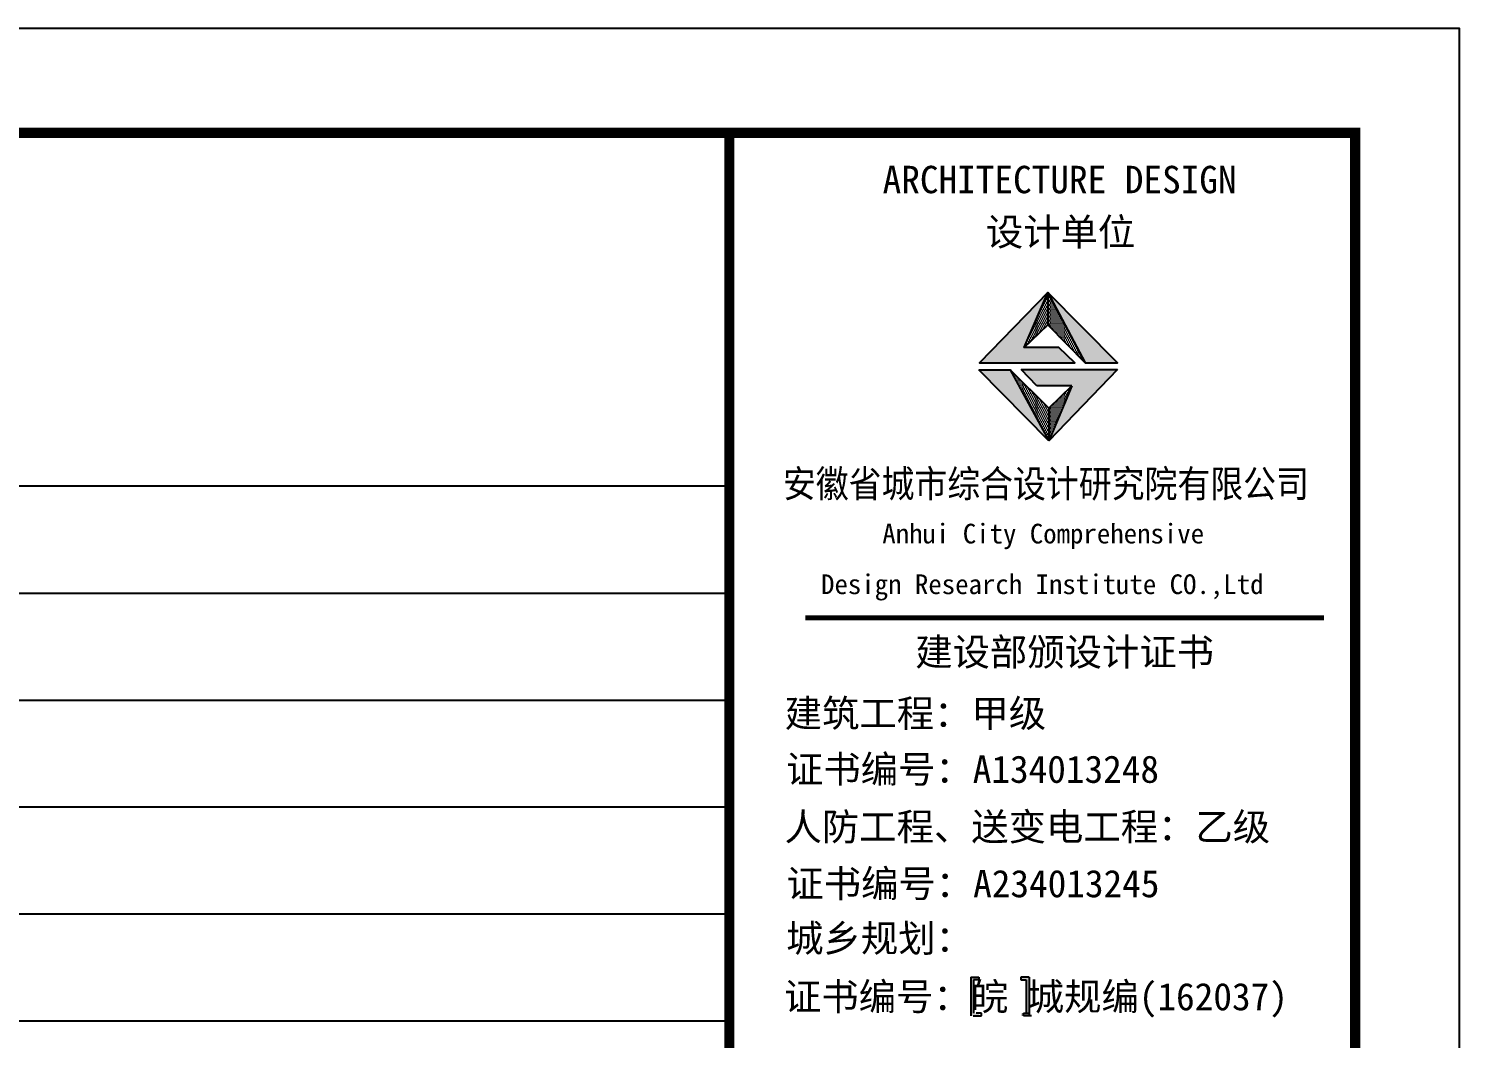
# Model space of a CAD drawing. Extents: x -17471 to 313636, y -71590 to 757901.
# Drawn here: x 278899 to 292636, y 49707 to 59400 of the extents above; entities that cross this region are included whole.
import ezdxf

# ---------------------------------------------------------------- set-up
doc = ezdxf.new("R2010")
doc.units = 0
doc.header["$LTSCALE"] = 1000
doc.header["$MEASUREMENT"] = 0
for name, color, linetype in [('F辅助线', 40, 'Continuous'), ('PUB_TITLE', 4, 'Continuous'), ('图框', 7, 'Continuous')]:
    doc.layers.add(name, color=color, linetype=linetype)
doc.styles.add('黑体', font='simhei.ttf', dxfattribs={"width": 0.6, "height": 4.3})

# ---------------------------------------------------------------- blocks, each defined once
blk = doc.blocks.new('结构图签1')
at = {"layer": '图框'}
for color, points in [(1, [(336592, 56340), (336820, 56868), (336163, 56193), (337077, 56193), (336926, 56340)]), (1, [(337178, 56191), (337488, 56191), (336820, 56868)]), (1, [(336459, 56125), (336156, 56125), (336829, 55442)]), (1, [(336564, 56127), (336713, 55971), (337051, 55971), (336829, 55442), (337488, 56127)]), (4, [(336107, 50269), (336158, 50269), (336158, 50295), (336135, 50295), (336079, 50295), (336079, 49923), (336135, 49923), (336158, 49923), (336158, 49948), (336107, 49948)]), (4, [(336612, 49948), (336561, 49948), (336561, 49923), (336585, 49923), (336640, 49923), (336640, 50295), (336585, 50295), (336561, 50295), (336561, 50269), (336612, 50269)])]:
    blk.add_hatch(color=color, dxfattribs=at).paths.add_polyline_path(points)
h = blk.add_hatch(dxfattribs=at)
h.set_pattern_fill('DOTS', color=256, scale=300, style=0)
h.set_pattern_definition([(0, (-1942543.029, 917917.793), (9.375, 18.75), [0, -18.75])])
h.paths.add_polyline_path([(336829, 55442), (336829, 55757), (336459, 56125)])
h.paths.add_polyline_path([(337051, 55971), (336829, 55757), (336829, 55442)])
h.paths.add_polyline_path([(336820, 56868), (336820, 56557), (337178, 56191)])
h.paths.add_polyline_path([(336820, 56557), (336820, 56868), (336592, 56340)])
for p, q in [((336592, 56340), (336820, 56868)), ((336820, 56868), (337178, 56191)), ((336829, 55442), (336156, 56125)), ((336156, 56125), (336459, 56125)), ((336829, 55442), (336156, 56125)), ((336156, 56125), (336459, 56125)), ((336156, 56125), (336459, 56125)), ((336829, 55757), (336459, 56125)), ((336564, 56127), (337488, 56127)), ((336713, 55971), (336564, 56127)), ((337488, 56127), (336829, 55442)), ((337051, 55971), (336713, 55971)), ((336829, 55757), (337051, 55971)), ((337051, 55971), (336829, 55442)), ((336829, 55442), (336829, 55757)), ((336829, 55442), (336829, 55757)), ((336829, 55442), (336829, 55757))]:
    blk.add_line(p, q, dxfattribs=at)
at = {"layer": '图框', "color": 1}
for p, q in [((336829, 55442), (336156, 56125)), ((336459, 56125), (336829, 55442))]:
    blk.add_line(p, q, dxfattribs=at)
at = {"layer": '图框', "color": 4}
for p, q in [((336079, 50295), (336135, 50295)), ((336079, 50295), (336079, 49923)), ((336135, 50295), (336158, 50295)), ((336158, 50295), (336158, 50269)), ((336585, 50295), (336561, 50295)), ((336561, 50295), (336561, 50269)), ((336640, 50295), (336585, 50295)), ((336640, 50295), (336640, 49923)), ((336158, 50269), (336107, 50269)), ((336107, 50269), (336107, 49948)), ((336561, 50269), (336612, 50269)), ((336612, 50269), (336612, 49948)), ((336102, 49923), (336158, 49923)), ((336181, 49948), (336130, 49948)), ((336158, 49923), (336181, 49923)), ((336181, 49923), (336181, 49948)), ((336584, 49923), (336584, 49948)), ((336584, 49948), (336635, 49948)), ((336607, 49923), (336584, 49923)), ((336663, 49923), (336607, 49923))]:
    blk.add_line(p, q, dxfattribs=at)
at = {"layer": '图框', "color": 4, "const_width": 98.6}
blk.add_lwpolyline([(333761, 58400), (339771, 58400), (339771, 1000), (333761, 1000)], close=True, dxfattribs=at)
at = {"layer": '图框'}
for points in [[(336926, 56340), (336592, 56340), (336820, 56557), (337178, 56191), (337488, 56191), (336820, 56868), (336163, 56193), (337077, 56193), (336926, 56340)], [(336820, 56868), (336820, 56557)]]:
    blk.add_lwpolyline(points, dxfattribs=at)
at = {"layer": '图框', "color": 4, "const_width": 49.8}
blk.add_lwpolyline([(334490, 53744), (339470, 53744)], dxfattribs=at)
at = {"layer": '图框', "color": 4, "style": '黑体'}
for s, height, p in [('ARCHITECTURE DESIGN', 262.94, (335233, 57820)), ('设计单位', 262.9, (336224, 57317)), ('Anhui City Comprehensive ', 189.24, (335230, 54458)), (' Design Research Institute CO.,Ltd', 189.24, (334513, 53972)), ('建设部颁设计证书', 262.9, (335546, 53285)), (' 建筑工程：甲级', 262.9, (334114, 52696)), ('证书编号：A134013248', 262.94, (334305, 52160)), ('人防工程、送变电工程：乙级', 262.94, (334291, 51607)), ('证书编号：A234013245', 262.94, (334309, 51062)), ('城乡规划：', 262.9, (334307, 50537)), ('证书编号：皖 城规编(162037)', 262.94, (334286, 49977))]:
    blk.add_text(s, height=height, dxfattribs=at).set_placement(p)
at = {"layer": '图框', "color": 4, "style": '黑体', "width": 0.88}
blk.add_text('安徽省城市综合设计研究院有限公司', height=262.94, dxfattribs=at).set_placement((334276, 54900))

msp = doc.modelspace()

# ---------------------------------------------------------------- linework, layer by layer
at = {"layer": 'F辅助线', "color": 67, "linetype": 'Continuous'}
for p, q in [((285626.6, 55008.2), (255773.7, 55008.2)), ((255773.7, 53981.8), (285626.6, 53981.8)), ((255773.7, 52955.4), (285626.6, 52955.4)), ((255773.7, 51929), (285626.6, 51929)), ((255773.7, 50902.6), (285626.6, 50902.6)), ((255773.7, 49876.2), (285626.6, 49876.2))]:
    msp.add_line(p, q, dxfattribs=at)
at = {"layer": 'PUB_TITLE'}
msp.add_lwpolyline([(187535.9, 0), (292635.9, 0), (292635.9, 59400), (187535.9, 59400)], close=True, dxfattribs=at)
at = {"layer": 'PUB_TITLE', "const_width": 100}
msp.add_lwpolyline([(190035.9, 1000), (291635.9, 1000), (291635.9, 58400), (190035.9, 58400)], close=True, dxfattribs=at)
at = {"layer": 'PUB_TITLE', "color": 6, "const_width": 50}
msp.add_lwpolyline([(255773.7, 58400), (285626.6, 58400), (285626.6, 10873.3), (255773.7, 10873.3)], close=True, dxfattribs=at)

# ---------------------------------------------------------------- block references
msp.add_blockref('结构图签1', (-48134.7, 0))

doc.saveas('drawing.dxf')
